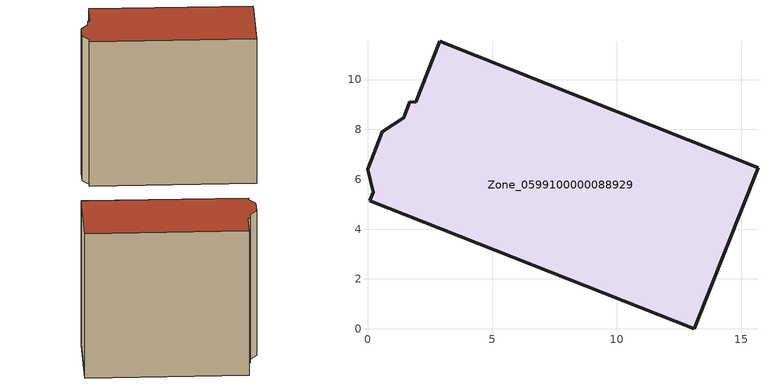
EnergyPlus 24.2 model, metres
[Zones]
Zone_0599100000088929
 floor ground (C_G): 1.7,9.12 1.93,9.08 2.9,11.54 15.67,6.46 13.12,0 0.1,5.14 0.23,5.47 0,6.4 0.6,7.91 1.45,8.47 z0
 wall outside (C_F): 1.93,9.08 1.7,9.12 1.45,8.47 0.6,7.91 0,6.4 0.23,5.47 0.1,5.14 13.12,0 15.67,6.46 2.9,11.54 1.93,9.08 z0:13.15
 roof outside (C_R): 0.23,5.47 0.1,5.14 13.12,0 15.67,6.46 2.9,11.54 1.93,9.08 1.7,9.12 1.45,8.47 0.6,7.91 0,6.4 z13.15
[BUILDING]
Pand.0599100000088929: North Axis=0; Terrain=City; Loads Convergence Tolerance Value=0.04; Temperature Convergence Tolerance Value=0.4; Solar Distribution=FullExterior; Maximum Number of Warmup Days=25; Minimum Number of Warmup Days=1
[Site:Location]
Rotterdam.The.Hague.AP_ZH_NLD Design_Conditions: Latitude=51.96; Longitude=4.45; Time Zone=1; Elevation=-4.5
[SITE:GROUNDTEMPERATURE:BUILDINGSURFACE]
18, 18, 18, 18, 18, 18, 18, 18, 18, 18, 18, 18
[MATERIAL] Thermal Absorptance=0.9; Solar Absorptance=0.7; Visible Absorptance=0.7
Name | Roughness | Thickness | Conductivity | Density | Specific Heat
G.TI.1946 | MediumSmooth | 0.15 | 1 | 540 | 1210
F.TI.1946 | Rough | 0.3 | 0.857143 | 1920 | 840
R.TI.1946 | MediumRough | 0.2 | 0.1 | 1500 | 1000
[CONSTRUCTION]
C_G: G.TI.1946
C_F: F.TI.1946
C_R: R.TI.1946
[ZONE]
Zone_0599100000088929: Type=1; Multiplier=1; Ceiling Height=Autocalculate; Volume=Autocalculate; Floor Area=autocalculate; Part of Total Floor Area=Yes
[ZONEINFILTRATION:DESIGNFLOWRATE]
Infil_Zone_0599100000088929: Zone or ZoneList or Space or SpaceList=Zone_0599100000088929; Schedule=AlwaysOn; Design Flow Rate Calculation Method=Flow/Area; Flow Rate per Floor Area=0.003; Constant Term Coefficient=1; Temperature Term Coefficient=0; Velocity Term Coefficient=0; Velocity Squared Term Coefficient=0
[HVACTEMPLATE:ZONE:IDEALLOADSAIRSYSTEM]
Zone_0599100000088929: Maximum Heating Supply Air Temperature=50; Minimum Cooling Supply Air Temperature=13; Maximum Heating Supply Air Humidity Ratio=0.0156; Minimum Cooling Supply Air Humidity Ratio=0.0077; Heating Limit=NoLimit; Cooling Limit=NoLimit; Dehumidification Control Type=ConstantSensibleHeatRatio; Cooling Sensible Heat Ratio=0.7; Dehumidification Setpoint=60; Humidification Control Type=None; Humidification Setpoint=30; Outdoor Air Method=None; Outdoor Air Flow Rate per Person=0.00944; Outdoor Air Flow Rate per Zone Floor Area=0; Outdoor Air Flow Rate per Zone=0; Demand Controlled Ventilation Type=None; Outdoor Air Economizer Type=NoEconomizer; Heat Recovery Type=None; Sensible Heat Recovery Effectiveness=0.7; Latent Heat Recovery Effectiveness=0.65
[ZONECONTROL:THERMOSTAT]
ThermostatControl_Zone_0599100000088929: Zone or ZoneList=Zone_0599100000088929; Control Type Schedule=DualSetpointControlType; Control 1=Thermostat_Zone_0599100000088929; Temperature Difference Between Cutout And Setpoint=0
[THERMOSTATSETPOINT:DUALSETPOINT]
Thermostat_Zone_0599100000088929: Heating Setpoint Temperature Schedule=HeatingSetpoint_Zone_0599100000088929; Cooling Setpoint Temperature Schedule=CoolingSetpoint_Zone_0599100000088929
[SCHEDULE:COMPACT]
HeatingSetpoint_Zone_0599100000088929: Through: 12/31, For: AllDays, Until: 24:00, 21
CoolingSetpoint_Zone_0599100000088929: Through: 12/31, For: AllDays, Until: 24:00, 24
DualSetpointControlType: Through: 12/31, For: AllDays, Until: 24:00, 4
AlwaysOn: Through: 12/31, For: AllDays, Until: 24:00, 1
